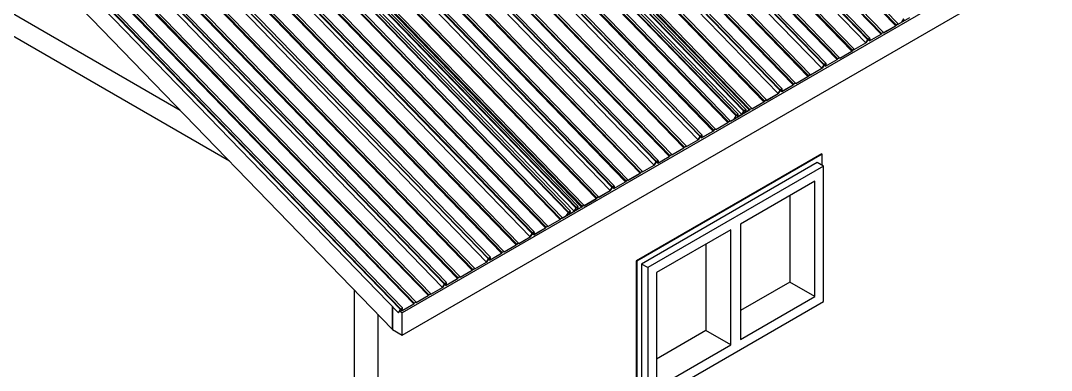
# Model space of a CAD drawing. Header units: inches. Extents: x 0.4 to 16.6, y 0.2 to 10.8.
# Drawn here: x 4.177 to 7.165, y 3.79 to 4.804 of the extents above; entities that cross this region are included whole.
import ezdxf

# ---------------------------------------------------------------- set-up
doc = ezdxf.new("R2010")
doc.units = ezdxf.units.IN
doc.header["$MEASUREMENT"] = 0

msp = doc.modelspace()

# ---------------------------------------------------------------- linework, layer by layer
at = {"color": 7, "linetype": 'Continuous', "lineweight": 25}
for p, q in [((9.6745, 6.4919), (5.2834, 3.9569)), ((4.7825, 4.396), (1.2507, 6.4349)), ((5.2834, 3.8916), (9.6745, 6.4266)), ((1.3941, 6.4174), (4.6391, 4.5441)), ((3.0449, 6.1904), (5.2551, 3.9079)), ((6.7209, 4.7941), (5.4579, 6.0983)), ((6.6715, 4.7644), (5.4085, 6.0687)), ((6.6732, 4.7665), (5.4102, 6.0708)), ((6.6785, 4.7696), (5.4155, 6.0738)), ((6.7139, 4.7889), (5.4509, 6.0932)), ((6.7156, 4.791), (5.4526, 6.0953)), ((6.6274, 4.739), (5.3645, 6.0432)), ((6.6333, 4.7481), (5.3703, 6.0524)), ((6.634, 4.7497), (5.371, 6.0539)), ((6.6393, 4.7527), (5.3763, 6.057)), ((6.5866, 4.7154), (5.3237, 6.0197)), ((6.5883, 4.7176), (5.3253, 6.0218)), ((6.5936, 4.7206), (5.3306, 6.0249)), ((6.5061, 4.6747), (5.2431, 5.9789)), ((6.5067, 4.6762), (5.2437, 5.9804)), ((6.512, 4.6793), (5.249, 5.9835)), ((6.5442, 4.691), (5.2812, 5.9952)), ((6.5459, 4.6931), (5.2829, 5.9973)), ((6.5512, 4.6961), (5.2882, 6.0004)), ((6.461, 4.6441), (5.198, 5.9483)), ((6.4663, 4.6471), (5.2033, 5.9514)), ((6.5002, 4.6655), (5.2372, 5.9698)), ((6.4169, 4.6175), (5.154, 5.9217)), ((6.4186, 4.6196), (5.1556, 5.9238)), ((6.4239, 4.6226), (5.1609, 5.9269)), ((6.4594, 4.642), (5.1964, 5.9462)), ((6.3729, 4.592), (5.1099, 5.8963)), ((6.3788, 4.6012), (5.1158, 5.9054)), ((6.3794, 4.6027), (5.1164, 5.907)), ((6.3847, 4.6058), (5.1217, 5.91)), ((6.3321, 4.5685), (5.0691, 5.8727)), ((6.3338, 4.5706), (5.0708, 5.8748)), ((6.3391, 4.5737), (5.0761, 5.8779)), ((6.2515, 4.5277), (4.9885, 5.832)), ((6.2521, 4.5292), (4.9892, 5.8335)), ((6.2575, 4.5323), (4.9945, 5.8365)), ((6.2682, 4.5316), (5.0052, 5.8359)), ((6.2741, 4.5408), (5.0111, 5.845)), ((6.2748, 4.5423), (5.0118, 5.8465)), ((6.2801, 4.5454), (5.0171, 5.8496)), ((6.2897, 4.544), (5.0267, 5.8482)), ((6.2913, 4.5461), (5.0283, 5.8503)), ((6.2966, 4.5492), (5.0336, 5.8534)), ((6.2274, 4.5081), (4.9644, 5.8123)), ((6.2291, 4.5102), (4.9661, 5.8144)), ((6.2344, 4.5133), (4.9714, 5.8175)), ((6.1468, 4.4673), (4.8839, 5.7715)), ((6.1475, 4.4688), (4.8845, 5.7731)), ((6.1528, 4.4719), (4.8898, 5.7761)), ((6.185, 4.4836), (4.922, 5.7878)), ((6.1867, 4.4857), (4.9237, 5.7899)), ((6.192, 4.4888), (4.929, 5.793)), ((6.1002, 4.4346), (4.8372, 5.7388)), ((6.1018, 4.4367), (4.8388, 5.7409)), ((6.1071, 4.4398), (4.8441, 5.744)), ((6.141, 4.4581), (4.878, 5.7624)), ((6.0577, 4.4101), (4.7947, 5.7143)), ((6.0594, 4.4122), (4.7964, 5.7165)), ((6.0647, 4.4153), (4.8017, 5.7195)), ((6.0137, 4.3847), (4.7507, 5.6889)), ((6.0196, 4.3938), (4.7566, 5.6981)), ((6.0202, 4.3954), (4.7572, 5.6996)), ((6.0255, 4.3984), (4.7625, 5.7026)), ((5.9729, 4.3611), (4.7099, 5.6654)), ((5.9745, 4.3632), (4.7116, 5.6675)), ((5.9799, 4.3663), (4.7169, 5.6705)), ((5.8923, 4.3203), (4.6293, 5.6246)), ((5.8929, 4.3219), (4.6299, 5.6261)), ((5.8982, 4.3249), (4.6352, 5.6292)), ((5.9305, 4.3366), (4.6675, 5.6409)), ((5.9321, 4.3387), (4.6691, 5.643)), ((5.9374, 4.3418), (4.6744, 5.646)), ((5.8456, 4.2876), (4.5826, 5.5919)), ((5.8473, 4.2898), (4.5843, 5.594)), ((5.8526, 4.2928), (4.5896, 5.5971)), ((5.8864, 4.3112), (4.6234, 5.6154)), ((5.7876, 4.2599), (4.5246, 5.5642)), ((5.7883, 4.2615), (4.5253, 5.5657)), ((5.7936, 4.2645), (4.5306, 5.5688)), ((5.8032, 4.2632), (4.5402, 5.5674)), ((5.8048, 4.2653), (4.5419, 5.5695)), ((5.8101, 4.2683), (4.5472, 5.5726)), ((5.7409, 4.2272), (4.478, 5.5315)), ((5.7426, 4.2293), (4.4796, 5.5336)), ((5.7479, 4.2324), (4.4849, 5.5366)), ((5.765, 4.2469), (4.502, 5.5511)), ((5.7657, 4.2484), (4.5027, 5.5526)), ((5.771, 4.2515), (4.508, 5.5557)), ((5.7817, 4.2508), (4.5188, 5.555)), ((5.6985, 4.2027), (4.4355, 5.507)), ((5.7002, 4.2049), (4.4372, 5.5091)), ((5.7055, 4.2079), (4.4425, 5.5122)), ((5.6545, 4.1773), (4.3915, 5.4815)), ((5.6604, 4.1865), (4.3974, 5.4907)), ((5.661, 4.188), (4.398, 5.4922)), ((5.6663, 4.191), (4.4033, 5.4953)), ((5.5782, 4.1344), (4.3152, 5.4387)), ((5.6137, 4.1538), (4.3507, 5.458)), ((5.6153, 4.1559), (4.3523, 5.4601)), ((5.6206, 4.1589), (4.3577, 5.4632)), ((5.5331, 4.113), (4.2701, 5.4172)), ((5.5337, 4.1145), (4.2707, 5.4187)), ((5.539, 4.1176), (4.276, 5.4218)), ((5.5712, 4.1293), (4.3083, 5.4335)), ((5.5729, 4.1314), (4.3099, 5.4356)), ((5.4864, 4.0803), (4.2234, 5.3845)), ((5.4881, 4.0824), (4.2251, 5.3866)), ((5.4934, 4.0855), (4.2304, 5.3897)), ((5.5272, 4.1038), (4.2642, 5.4081)), ((5.444, 4.0558), (4.181, 5.36)), ((5.4456, 4.0579), (4.1826, 5.3621)), ((5.4509, 4.061), (4.1879, 5.3652)), ((5.3999, 4.0304), (4.1369, 5.3346)), ((5.4058, 4.0395), (4.1428, 5.3437)), ((5.4064, 4.041), (4.1435, 5.3453)), ((5.4118, 4.0441), (4.1488, 5.3483)), ((5.3237, 3.9875), (4.0607, 5.2917)), ((5.3591, 4.0068), (4.0961, 5.311)), ((5.3608, 4.0089), (4.0978, 5.3132)), ((5.3661, 4.012), (4.1031, 5.3162)), ((5.2724, 3.9566), (4.0094, 5.2608)), ((5.2785, 3.966), (4.0155, 5.2703)), ((5.2792, 3.9676), (4.0162, 5.2718)), ((5.2845, 3.9706), (4.0215, 5.2749)), ((5.3167, 3.9823), (4.0537, 5.2865)), ((5.3184, 3.9844), (4.0554, 5.2887)), ((6.7212, 4.7929), (6.7548, 4.8123)), ((6.7213, 4.7932), (6.7547, 4.8125)), ((6.6787, 4.7684), (6.7138, 4.7887)), ((6.6788, 4.7687), (6.7139, 4.7889)), ((6.7138, 4.7887), (6.7155, 4.7908)), ((6.7156, 4.791), (6.7139, 4.7889)), ((6.7155, 4.7908), (6.7208, 4.7939)), ((6.7209, 4.7941), (6.7156, 4.791)), ((6.7212, 4.7929), (6.7205, 4.7937)), ((6.7212, 4.7929), (6.7208, 4.7939)), ((6.7209, 4.7941), (6.7213, 4.7932)), ((6.7319, 4.7991), (6.738, 4.8086)), ((6.7322, 4.7993), (6.7319, 4.7991)), ((6.7322, 4.7993), (6.7382, 4.8086)), ((6.6393, 4.7527), (6.634, 4.7497)), ((6.6389, 4.7523), (6.6342, 4.7496)), ((6.6377, 4.7448), (6.6714, 4.7642)), ((6.6383, 4.751), (6.6377, 4.7516)), ((6.6384, 4.751), (6.6378, 4.7517)), ((6.6381, 4.7451), (6.6715, 4.7644)), ((6.6384, 4.751), (6.6389, 4.7523)), ((6.6386, 4.7512), (6.6393, 4.7527)), ((6.6714, 4.7642), (6.6731, 4.7663)), ((6.6732, 4.7665), (6.6715, 4.7644)), ((6.6784, 4.7694), (6.6731, 4.7663)), ((6.6785, 4.7696), (6.6732, 4.7665)), ((6.6787, 4.7684), (6.678, 4.7692)), ((6.6787, 4.7684), (6.6784, 4.7694)), ((6.6785, 4.7696), (6.6788, 4.7687)), ((6.5939, 4.7194), (6.6276, 4.7389)), ((6.594, 4.7197), (6.6274, 4.739)), ((6.6274, 4.739), (6.6333, 4.7481)), ((6.6336, 4.7482), (6.6276, 4.7389)), ((6.6333, 4.7481), (6.634, 4.7497)), ((6.6336, 4.7483), (6.6342, 4.7496)), ((6.6377, 4.7448), (6.6338, 4.7488)), ((6.6377, 4.7448), (6.6383, 4.751)), ((6.6386, 4.7512), (6.6381, 4.7451)), ((6.6383, 4.751), (6.6384, 4.751)), ((6.5441, 4.6907), (6.5458, 4.6928)), ((6.5459, 4.6931), (6.5442, 4.691)), ((6.5511, 4.6959), (6.5458, 4.6928)), ((6.5512, 4.6961), (6.5459, 4.6931)), ((6.5515, 4.6949), (6.5507, 4.6957)), ((6.5515, 4.6949), (6.5511, 4.6959)), ((6.5512, 4.6961), (6.5516, 4.6952)), ((6.5515, 4.6949), (6.5865, 4.7152)), ((6.5516, 4.6952), (6.5866, 4.7154)), ((6.5865, 4.7152), (6.5882, 4.7173)), ((6.5883, 4.7176), (6.5866, 4.7154)), ((6.5882, 4.7173), (6.5935, 4.7204)), ((6.5936, 4.7206), (6.5883, 4.7176)), ((6.5939, 4.7194), (6.5932, 4.7202)), ((6.5939, 4.7194), (6.5935, 4.7204)), ((6.5936, 4.7206), (6.594, 4.7197)), ((6.4666, 4.646), (6.5003, 4.6654)), ((6.4667, 4.6462), (6.5002, 4.6655)), ((6.5002, 4.6655), (6.5061, 4.6747)), ((6.5063, 4.6748), (6.5003, 4.6654)), ((6.5061, 4.6747), (6.5067, 4.6762)), ((6.5063, 4.6748), (6.5069, 4.6761)), ((6.5105, 4.6713), (6.5065, 4.6753)), ((6.512, 4.6793), (6.5067, 4.6762)), ((6.5116, 4.6788), (6.5069, 4.6761)), ((6.5111, 4.6775), (6.5104, 4.6782)), ((6.5105, 4.6713), (6.5441, 4.6907)), ((6.5111, 4.6776), (6.5105, 4.6782)), ((6.5105, 4.6713), (6.5111, 4.6775)), ((6.5108, 4.6716), (6.5442, 4.691)), ((6.5114, 4.6777), (6.5108, 4.6716)), ((6.5111, 4.6776), (6.5116, 4.6788)), ((6.5111, 4.6775), (6.5111, 4.6776)), ((6.5114, 4.6777), (6.512, 4.6793)), ((6.4242, 4.6215), (6.4593, 4.6417)), ((6.4243, 4.6217), (6.4594, 4.642)), ((6.4593, 4.6417), (6.4609, 4.6438)), ((6.461, 4.6441), (6.4594, 4.642)), ((6.4609, 4.6438), (6.4662, 4.6469)), ((6.4663, 4.6471), (6.461, 4.6441)), ((6.4666, 4.646), (6.4659, 4.6467)), ((6.4666, 4.646), (6.4662, 4.6469)), ((6.4663, 4.6471), (6.4667, 4.6462)), ((6.3788, 4.6012), (6.3794, 4.6027)), ((6.3791, 4.6014), (6.3796, 4.6026)), ((6.3847, 4.6058), (6.3794, 4.6027)), ((6.3843, 4.6054), (6.3796, 4.6026)), ((6.3838, 4.604), (6.3831, 4.6047)), ((6.3832, 4.5978), (6.4168, 4.6172)), ((6.3838, 4.6041), (6.3832, 4.6047)), ((6.3832, 4.5978), (6.3838, 4.604)), ((6.3835, 4.5982), (6.4169, 4.6175)), ((6.3841, 4.6043), (6.3835, 4.5982)), ((6.3838, 4.6041), (6.3843, 4.6054)), ((6.3838, 4.604), (6.3838, 4.6041)), ((6.3841, 4.6043), (6.3847, 4.6058)), ((6.4168, 4.6172), (6.4185, 4.6193)), ((6.4186, 4.6196), (6.4169, 4.6175)), ((6.4238, 4.6224), (6.4185, 4.6193)), ((6.4239, 4.6226), (6.4186, 4.6196)), ((6.4242, 4.6215), (6.4235, 4.6222)), ((6.4242, 4.6215), (6.4238, 4.6224)), ((6.4239, 4.6226), (6.4243, 4.6217)), ((6.3337, 4.5704), (6.339, 4.5734)), ((6.3391, 4.5737), (6.3338, 4.5706)), ((6.3393, 4.5725), (6.3386, 4.5732)), ((6.3393, 4.5725), (6.339, 4.5734)), ((6.3391, 4.5737), (6.3394, 4.5727)), ((6.3393, 4.5725), (6.373, 4.5919)), ((6.3394, 4.5727), (6.3729, 4.592)), ((6.3729, 4.592), (6.3788, 4.6012)), ((6.379, 4.6013), (6.373, 4.5919)), ((6.3832, 4.5978), (6.3793, 4.6018)), ((6.2896, 4.5438), (6.2559, 4.5243)), ((6.2562, 4.5247), (6.2897, 4.544)), ((6.2741, 4.5408), (6.2748, 4.5423)), ((6.2744, 4.5409), (6.275, 4.5422)), ((6.2801, 4.5454), (6.2748, 4.5423)), ((6.2797, 4.545), (6.275, 4.5422)), ((6.2791, 4.5437), (6.2785, 4.5443)), ((6.2791, 4.5436), (6.2785, 4.5443)), ((6.2785, 4.5374), (6.2791, 4.5436)), ((6.2794, 4.5438), (6.2788, 4.5376)), ((6.2791, 4.5437), (6.2797, 4.545)), ((6.2791, 4.5436), (6.2791, 4.5437)), ((6.2794, 4.5438), (6.2801, 4.5454)), ((6.2896, 4.5438), (6.2912, 4.5459)), ((6.2913, 4.5461), (6.2897, 4.544)), ((6.2965, 4.5489), (6.2912, 4.5459)), ((6.2966, 4.5492), (6.2913, 4.5461)), ((6.2969, 4.548), (6.2962, 4.5487)), ((6.2969, 4.548), (6.2965, 4.5489)), ((6.2966, 4.5492), (6.297, 4.5482)), ((6.2969, 4.548), (6.332, 4.5682)), ((6.297, 4.5482), (6.3321, 4.5685)), ((6.332, 4.5682), (6.3337, 4.5704)), ((6.3338, 4.5706), (6.3321, 4.5685)), ((6.229, 4.5099), (6.2343, 4.513)), ((6.2344, 4.5133), (6.2291, 4.5102)), ((6.2347, 4.5121), (6.234, 4.5128)), ((6.2347, 4.5121), (6.2343, 4.513)), ((6.2344, 4.5133), (6.2348, 4.5123)), ((6.2347, 4.5121), (6.2683, 4.5315)), ((6.2348, 4.5123), (6.2682, 4.5316)), ((6.2454, 4.5183), (6.2515, 4.5277)), ((6.2457, 4.5184), (6.2454, 4.5183)), ((6.2457, 4.5184), (6.2517, 4.5278)), ((6.2515, 4.5277), (6.2521, 4.5292)), ((6.2518, 4.5279), (6.2523, 4.5292)), ((6.2521, 4.5292), (6.2575, 4.5323)), ((6.2523, 4.5292), (6.2571, 4.5319)), ((6.2565, 4.5306), (6.2559, 4.5312)), ((6.2565, 4.5306), (6.2559, 4.5312)), ((6.2559, 4.5243), (6.2565, 4.5306)), ((6.2562, 4.5247), (6.2568, 4.5308)), ((6.2565, 4.5306), (6.2571, 4.5319)), ((6.2565, 4.5306), (6.2565, 4.5306)), ((6.2568, 4.5308), (6.2575, 4.5323)), ((6.2682, 4.5316), (6.2741, 4.5408)), ((6.2744, 4.5409), (6.2683, 4.5315)), ((6.2744, 4.5409), (6.2744, 4.5409)), ((6.2785, 4.5374), (6.2788, 4.5376)), ((6.1512, 4.4639), (6.1849, 4.4833)), ((6.1516, 4.4643), (6.185, 4.4836)), ((6.1849, 4.4833), (6.1866, 4.4855)), ((6.1867, 4.4857), (6.185, 4.4836)), ((6.1919, 4.4885), (6.1866, 4.4855)), ((6.192, 4.4888), (6.1867, 4.4857)), ((6.1923, 4.4876), (6.1915, 4.4883)), ((6.1923, 4.4876), (6.1919, 4.4885)), ((6.192, 4.4888), (6.1924, 4.4878)), ((6.1923, 4.4876), (6.2273, 4.5078)), ((6.1924, 4.4878), (6.2274, 4.5081)), ((6.2273, 4.5078), (6.229, 4.5099)), ((6.2291, 4.5102), (6.2274, 4.5081)), ((6.1074, 4.4386), (6.1411, 4.458)), ((6.1075, 4.4388), (6.141, 4.4581)), ((6.141, 4.4581), (6.1468, 4.4673)), ((6.1471, 4.4674), (6.1411, 4.458)), ((6.1468, 4.4673), (6.1475, 4.4688)), ((6.1471, 4.4675), (6.1477, 4.4687)), ((6.1512, 4.4639), (6.1473, 4.4679)), ((6.1528, 4.4719), (6.1475, 4.4688)), ((6.1524, 4.4715), (6.1477, 4.4687)), ((6.1519, 4.4701), (6.1512, 4.4708)), ((6.1512, 4.4639), (6.1519, 4.4701)), ((6.1519, 4.4702), (6.1513, 4.4708)), ((6.1522, 4.4704), (6.1516, 4.4643)), ((6.1519, 4.4702), (6.1524, 4.4715)), ((6.1519, 4.4701), (6.1519, 4.4702)), ((6.1522, 4.4704), (6.1528, 4.4719)), ((6.065, 4.4141), (6.1001, 4.4344)), ((6.0651, 4.4143), (6.1002, 4.4346)), ((6.1001, 4.4344), (6.1017, 4.4365)), ((6.1018, 4.4367), (6.1002, 4.4346)), ((6.1017, 4.4365), (6.107, 4.4395)), ((6.1071, 4.4398), (6.1018, 4.4367)), ((6.1074, 4.4386), (6.1067, 4.4393)), ((6.1074, 4.4386), (6.107, 4.4395)), ((6.1071, 4.4398), (6.1075, 4.4388)), ((6.4991, 4.4173), (5.9617, 4.1071)), ((6.5005, 4.4165), (5.9631, 4.1062)), ((6.0137, 4.3847), (6.0196, 4.3938)), ((6.0198, 4.3939), (6.0138, 4.3845)), ((6.0196, 4.3938), (6.0202, 4.3954)), ((6.0199, 4.394), (6.0204, 4.3953)), ((6.024, 4.3904), (6.0201, 4.3945)), ((6.0255, 4.3984), (6.0202, 4.3954)), ((6.0251, 4.398), (6.0204, 4.3953)), ((6.0246, 4.3967), (6.0239, 4.3973)), ((6.024, 4.3904), (6.0576, 4.4099)), ((6.0246, 4.3967), (6.024, 4.3973)), ((6.024, 4.3904), (6.0246, 4.3967)), ((6.0243, 4.3908), (6.0577, 4.4101)), ((6.0249, 4.3969), (6.0243, 4.3908)), ((6.0246, 4.3967), (6.0251, 4.398)), ((6.0246, 4.3967), (6.0246, 4.3967)), ((6.0249, 4.3969), (6.0255, 4.3984)), ((6.0576, 4.4099), (6.0593, 4.412)), ((6.0594, 4.4122), (6.0577, 4.4101)), ((6.0646, 4.415), (6.0593, 4.412)), ((6.0647, 4.4153), (6.0594, 4.4122)), ((6.065, 4.4141), (6.0643, 4.4148)), ((6.065, 4.4141), (6.0646, 4.415)), ((6.0647, 4.4153), (6.0651, 4.4143)), ((6.5005, 4.4165), (6.4991, 4.4173)), ((6.5005, 4.3838), (6.5005, 4.4165)), ((5.9728, 4.3609), (5.9744, 4.363)), ((5.9745, 4.3632), (5.9729, 4.3611)), ((5.9744, 4.363), (5.9797, 4.3661)), ((5.9799, 4.3663), (5.9745, 4.3632)), ((6.4864, 4.392), (5.9773, 4.0981)), ((5.9801, 4.3651), (5.9794, 4.3659)), ((5.9801, 4.3651), (5.9797, 4.3661)), ((5.9799, 4.3663), (5.9802, 4.3654)), ((5.9801, 4.3651), (6.0138, 4.3845)), ((5.9802, 4.3654), (6.0137, 4.3847)), ((6.5044, 4.3816), (5.9953, 4.0877)), ((6.5044, 4.3816), (6.4864, 4.392)), ((6.5044, 3.9896), (6.5044, 4.3816)), ((5.8967, 4.317), (5.9303, 4.3364)), ((5.897, 4.3173), (5.9305, 4.3366)), ((5.9303, 4.3364), (5.932, 4.3385)), ((5.9321, 4.3387), (5.9305, 4.3366)), ((5.9373, 4.3416), (5.932, 4.3385)), ((5.9374, 4.3418), (5.9321, 4.3387)), ((5.9377, 4.3406), (5.937, 4.3414)), ((5.9377, 4.3406), (5.9373, 4.3416)), ((5.9374, 4.3418), (5.9378, 4.3409)), ((5.9377, 4.3406), (5.9728, 4.3609)), ((5.9378, 4.3409), (5.9729, 4.3611)), ((6.4794, 4.3383), (6.264, 4.2139)), ((6.4794, 4.0041), (6.4794, 4.3383)), ((5.8528, 4.2916), (5.8865, 4.3111)), ((5.8529, 4.2919), (5.8864, 4.3112)), ((5.8864, 4.3112), (5.8923, 4.3203)), ((5.8925, 4.3204), (5.8865, 4.3111)), ((5.8923, 4.3203), (5.8929, 4.3219)), ((5.8926, 4.3205), (5.8931, 4.3218)), ((5.8967, 4.317), (5.8928, 4.321)), ((5.8982, 4.3249), (5.8929, 4.3219)), ((5.8979, 4.3245), (5.8931, 4.3218)), ((5.8973, 4.3232), (5.8967, 4.3239)), ((5.8973, 4.3232), (5.8967, 4.3238)), ((5.8967, 4.317), (5.8973, 4.3232)), ((5.8976, 4.3234), (5.897, 4.3173)), ((5.8973, 4.3232), (5.8979, 4.3245)), ((5.8973, 4.3232), (5.8973, 4.3232)), ((5.8976, 4.3234), (5.8982, 4.3249)), ((5.8104, 4.2671), (5.8455, 4.2874)), ((5.8105, 4.2674), (5.8456, 4.2876)), ((5.8455, 4.2874), (5.8472, 4.2895)), ((5.8473, 4.2898), (5.8456, 4.2876)), ((5.8472, 4.2895), (5.8525, 4.2926)), ((5.8526, 4.2928), (5.8473, 4.2898)), ((5.8528, 4.2916), (5.8521, 4.2924)), ((5.8528, 4.2916), (5.8525, 4.2926)), ((5.8526, 4.2928), (5.8529, 4.2919)), ((6.4069, 4.2964), (6.4069, 4.0459)), ((5.7482, 4.2312), (5.7819, 4.2507)), ((5.7483, 4.2315), (5.7817, 4.2508)), ((5.7589, 4.2374), (5.765, 4.2469)), ((5.7592, 4.2376), (5.7653, 4.247)), ((5.765, 4.2469), (5.7657, 4.2484)), ((5.7653, 4.247), (5.7658, 4.2483)), ((5.7657, 4.2484), (5.771, 4.2515)), ((5.7658, 4.2483), (5.7706, 4.2511)), ((5.8031, 4.2629), (5.7694, 4.2435)), ((5.77, 4.2498), (5.7694, 4.2504)), ((5.77, 4.2497), (5.7694, 4.2504)), ((5.7694, 4.2435), (5.77, 4.2497)), ((5.7697, 4.2438), (5.8032, 4.2632)), ((5.7697, 4.2438), (5.7703, 4.2499)), ((5.77, 4.2498), (5.7706, 4.2511)), ((5.77, 4.2498), (5.77, 4.2497)), ((5.7703, 4.2499), (5.771, 4.2515)), ((5.7817, 4.2508), (5.7876, 4.2599)), ((5.7879, 4.26), (5.7819, 4.2507)), ((5.7876, 4.2599), (5.7883, 4.2615)), ((5.7879, 4.2601), (5.7885, 4.2614)), ((5.7879, 4.26), (5.7879, 4.2601)), ((5.7936, 4.2645), (5.7883, 4.2615)), ((5.7932, 4.2641), (5.7885, 4.2614)), ((5.7926, 4.2628), (5.792, 4.2634)), ((5.792, 4.2565), (5.7926, 4.2628)), ((5.792, 4.2565), (5.7923, 4.2567)), ((5.7927, 4.2628), (5.7921, 4.2635)), ((5.7929, 4.263), (5.7923, 4.2567)), ((5.7926, 4.2628), (5.7927, 4.2628)), ((5.7927, 4.2628), (5.7932, 4.2641)), ((5.7929, 4.263), (5.7936, 4.2645)), ((5.8031, 4.2629), (5.8047, 4.265)), ((5.8048, 4.2653), (5.8032, 4.2632)), ((5.81, 4.2681), (5.8047, 4.265)), ((5.8101, 4.2683), (5.8048, 4.2653)), ((5.8104, 4.2671), (5.8097, 4.2679)), ((5.8104, 4.2671), (5.81, 4.2681)), ((5.8101, 4.2683), (5.8105, 4.2674)), ((5.7058, 4.2067), (5.7408, 4.227)), ((5.7059, 4.207), (5.7409, 4.2272)), ((5.7408, 4.227), (5.7425, 4.2291)), ((5.7426, 4.2293), (5.7409, 4.2272)), ((5.7425, 4.2291), (5.7478, 4.2322)), ((5.7479, 4.2324), (5.7426, 4.2293)), ((5.7482, 4.2312), (5.7475, 4.232)), ((5.7482, 4.2312), (5.7478, 4.2322)), ((5.7479, 4.2324), (5.7483, 4.2315)), ((5.7592, 4.2376), (5.7589, 4.2374)), ((6.264, 4.2139), (6.264, 3.8797)), ((5.6545, 4.1773), (5.6604, 4.1865)), ((5.6606, 4.1865), (5.6546, 4.1772)), ((5.6604, 4.1865), (5.661, 4.188)), ((5.6606, 4.1866), (5.6612, 4.1879)), ((5.6648, 4.1831), (5.6608, 4.1871)), ((5.6663, 4.191), (5.661, 4.188)), ((5.6659, 4.1906), (5.6612, 4.1879)), ((5.6654, 4.1893), (5.6647, 4.1899)), ((5.6648, 4.1831), (5.6984, 4.2025)), ((5.6654, 4.1894), (5.6648, 4.19)), ((5.6648, 4.1831), (5.6654, 4.1893)), ((5.6651, 4.1834), (5.6985, 4.2027)), ((5.6657, 4.1895), (5.6651, 4.1834)), ((5.6654, 4.1894), (5.6659, 4.1906)), ((5.6654, 4.1893), (5.6654, 4.1894)), ((5.6657, 4.1895), (5.6663, 4.191)), ((5.6984, 4.2025), (5.7001, 4.2046)), ((5.7002, 4.2049), (5.6985, 4.2027)), ((5.7054, 4.2077), (5.7001, 4.2046)), ((5.7055, 4.2079), (5.7002, 4.2049)), ((5.7058, 4.2067), (5.705, 4.2075)), ((5.7058, 4.2067), (5.7054, 4.2077)), ((5.7055, 4.2079), (5.7059, 4.207)), ((6.2357, 4.1976), (6.0203, 4.0732)), ((6.2357, 3.8634), (6.2357, 4.1976)), ((5.5786, 4.1335), (5.6137, 4.1538)), ((5.6136, 4.1535), (5.6152, 4.1556)), ((5.6153, 4.1559), (5.6137, 4.1538)), ((5.6152, 4.1556), (5.6205, 4.1587)), ((5.6206, 4.1589), (5.6153, 4.1559)), ((5.6209, 4.1577), (5.6202, 4.1585)), ((5.6209, 4.1577), (5.6205, 4.1587)), ((5.6206, 4.1589), (5.621, 4.158)), ((5.6209, 4.1577), (5.6546, 4.1772)), ((5.621, 4.158), (5.6545, 4.1773)), ((6.1632, 4.1557), (6.1632, 3.9052)), ((5.5375, 4.1096), (5.5711, 4.129)), ((5.5378, 4.11), (5.5712, 4.1293)), ((5.5711, 4.129), (5.5728, 4.1311)), ((5.5729, 4.1314), (5.5712, 4.1293)), ((5.5781, 4.1342), (5.5728, 4.1311)), ((5.5782, 4.1344), (5.5729, 4.1314)), ((5.5785, 4.1333), (5.5778, 4.134)), ((5.5785, 4.1333), (5.5781, 4.1342)), ((5.5782, 4.1344), (5.5786, 4.1335)), ((5.5785, 4.1333), (5.6136, 4.1535)), ((5.4936, 4.0843), (5.5273, 4.1037)), ((5.4937, 4.0845), (5.5272, 4.1038)), ((5.5272, 4.1038), (5.5331, 4.113)), ((5.5333, 4.1131), (5.5273, 4.1037)), ((5.5331, 4.113), (5.5337, 4.1145)), ((5.5334, 4.1131), (5.5339, 4.1144)), ((5.5375, 4.1096), (5.5336, 4.1136)), ((5.539, 4.1176), (5.5337, 4.1145)), ((5.5386, 4.1172), (5.5339, 4.1144)), ((5.5381, 4.1158), (5.5374, 4.1165)), ((5.5381, 4.1159), (5.5375, 4.1165)), ((5.5375, 4.1096), (5.5381, 4.1158)), ((5.5384, 4.116), (5.5378, 4.11)), ((5.5381, 4.1159), (5.5386, 4.1172)), ((5.5381, 4.1158), (5.5381, 4.1159)), ((5.5384, 4.116), (5.539, 4.1176)), ((5.9631, 4.1062), (5.9617, 4.1071)), ((5.9617, 4.1071), (5.9617, 3.6825)), ((5.9631, 4.1062), (5.9631, 3.6816)), ((5.9773, 4.0981), (5.9773, 3.7061)), ((5.9953, 4.0877), (5.9773, 4.0981)), ((5.4512, 4.0598), (5.4863, 4.08)), ((5.4513, 4.06), (5.4864, 4.0803)), ((5.4863, 4.08), (5.488, 4.0821)), ((5.4881, 4.0824), (5.4864, 4.0803)), ((5.488, 4.0821), (5.4933, 4.0852)), ((5.4934, 4.0855), (5.4881, 4.0824)), ((5.4936, 4.0843), (5.4929, 4.085)), ((5.4936, 4.0843), (5.4933, 4.0852)), ((5.4934, 4.0855), (5.4937, 4.0845)), ((5.9953, 4.0877), (5.9953, 3.6957)), ((6.0203, 4.0732), (6.0203, 3.739)), ((5.3999, 4.0304), (5.4058, 4.0395)), ((5.406, 4.0396), (5.4, 4.0302)), ((5.4058, 4.0395), (5.4064, 4.041)), ((5.4061, 4.0397), (5.4066, 4.0409)), ((5.4102, 4.0361), (5.4063, 4.0401)), ((5.4118, 4.0441), (5.4064, 4.041)), ((5.4114, 4.0437), (5.4066, 4.0409)), ((5.4102, 4.0361), (5.4439, 4.0555)), ((5.4108, 4.0424), (5.4102, 4.043)), ((5.4108, 4.0423), (5.4102, 4.043)), ((5.4102, 4.0361), (5.4108, 4.0423)), ((5.4105, 4.0365), (5.444, 4.0558)), ((5.4111, 4.0426), (5.4105, 4.0365)), ((5.4108, 4.0424), (5.4114, 4.0437)), ((5.4108, 4.0423), (5.4108, 4.0424)), ((5.4111, 4.0426), (5.4118, 4.0441)), ((5.4439, 4.0555), (5.4455, 4.0577)), ((5.4456, 4.0579), (5.444, 4.0558)), ((5.4508, 4.0607), (5.4455, 4.0577)), ((5.4509, 4.061), (5.4456, 4.0579)), ((5.4512, 4.0598), (5.4505, 4.0605)), ((5.4512, 4.0598), (5.4508, 4.0607)), ((5.4509, 4.061), (5.4513, 4.06)), ((6.4069, 4.0459), (6.264, 3.9634)), ((6.4794, 4.0041), (6.4069, 4.0459)), ((5.145, 2.619), (5.145, 4.0217)), ((5.3239, 3.9863), (5.359, 4.0066)), ((5.324, 3.9865), (5.3591, 4.0068)), ((5.359, 4.0066), (5.3607, 4.0087)), ((5.3608, 4.0089), (5.3591, 4.0068)), ((5.3607, 4.0087), (5.366, 4.0117)), ((5.3661, 4.012), (5.3608, 4.0089)), ((5.3664, 4.0108), (5.3656, 4.0115)), ((5.3664, 4.0108), (5.366, 4.0117)), ((5.3661, 4.012), (5.3665, 4.011)), ((5.3664, 4.0108), (5.4, 4.0302)), ((5.3665, 4.011), (5.3999, 4.0304)), ((5.2551, 3.9079), (5.2551, 3.9745)), ((5.3166, 3.9821), (5.2829, 3.9626)), ((5.2832, 3.963), (5.3167, 3.9823)), ((5.3166, 3.9821), (5.3183, 3.9842)), ((5.3184, 3.9844), (5.3167, 3.9823)), ((5.3236, 3.9872), (5.3183, 3.9842)), ((5.3237, 3.9875), (5.3184, 3.9844)), ((5.3239, 3.9863), (5.3232, 3.987)), ((5.3239, 3.9863), (5.3236, 3.9872)), ((5.3237, 3.9875), (5.324, 3.9865)), ((5.9953, 3.6957), (6.5044, 3.9896)), ((6.264, 3.8797), (6.4794, 4.0041)), ((5.2122, 3.9523), (5.2122, 2.5802)), ((5.2551, 3.9733), (5.2559, 3.9737)), ((5.2551, 3.9733), (5.2551, 3.9079)), ((5.2577, 3.9718), (5.2551, 3.9733)), ((5.2724, 3.9566), (5.2785, 3.966)), ((5.2727, 3.9568), (5.2724, 3.9566)), ((5.2727, 3.9568), (5.2788, 3.9661)), ((5.2834, 3.9569), (5.2757, 3.9614)), ((5.2785, 3.966), (5.2792, 3.9676)), ((5.2788, 3.9662), (5.2793, 3.9675)), ((5.2829, 3.9626), (5.279, 3.9667)), ((5.2792, 3.9676), (5.2845, 3.9706)), ((5.2793, 3.9675), (5.2841, 3.9702)), ((5.2835, 3.9689), (5.2829, 3.9695)), ((5.2835, 3.9689), (5.2829, 3.9695)), ((5.2829, 3.9626), (5.2835, 3.9689)), ((5.2832, 3.963), (5.2838, 3.9691)), ((5.2834, 3.8916), (5.2834, 3.9569)), ((5.2835, 3.9689), (5.2841, 3.9702)), ((5.2835, 3.9689), (5.2835, 3.9689)), ((5.2838, 3.9691), (5.2845, 3.9706)), ((5.2551, 3.9079), (5.2834, 3.8916)), ((6.1632, 3.9052), (6.0203, 3.8227)), ((6.2357, 3.8634), (6.1632, 3.9052)), ((6.0203, 3.739), (6.2357, 3.8634))]:
    msp.add_line(p, q, dxfattribs=at)
for centre in [(6.6331, 4.7485), (6.5059, 4.675), (6.3786, 4.6016), (6.2513, 4.5281), (6.1467, 4.4677), (6.0194, 4.3942), (5.8921, 4.3207), (5.7648, 4.2472), (5.6602, 4.1868), (5.5329, 4.1134), (5.4056, 4.0399), (5.2783, 3.9664)]:
    msp.add_arc(centre, 0.000523, 326.7294, 336.3338, dxfattribs=at)

doc.saveas('drawing.dxf')
